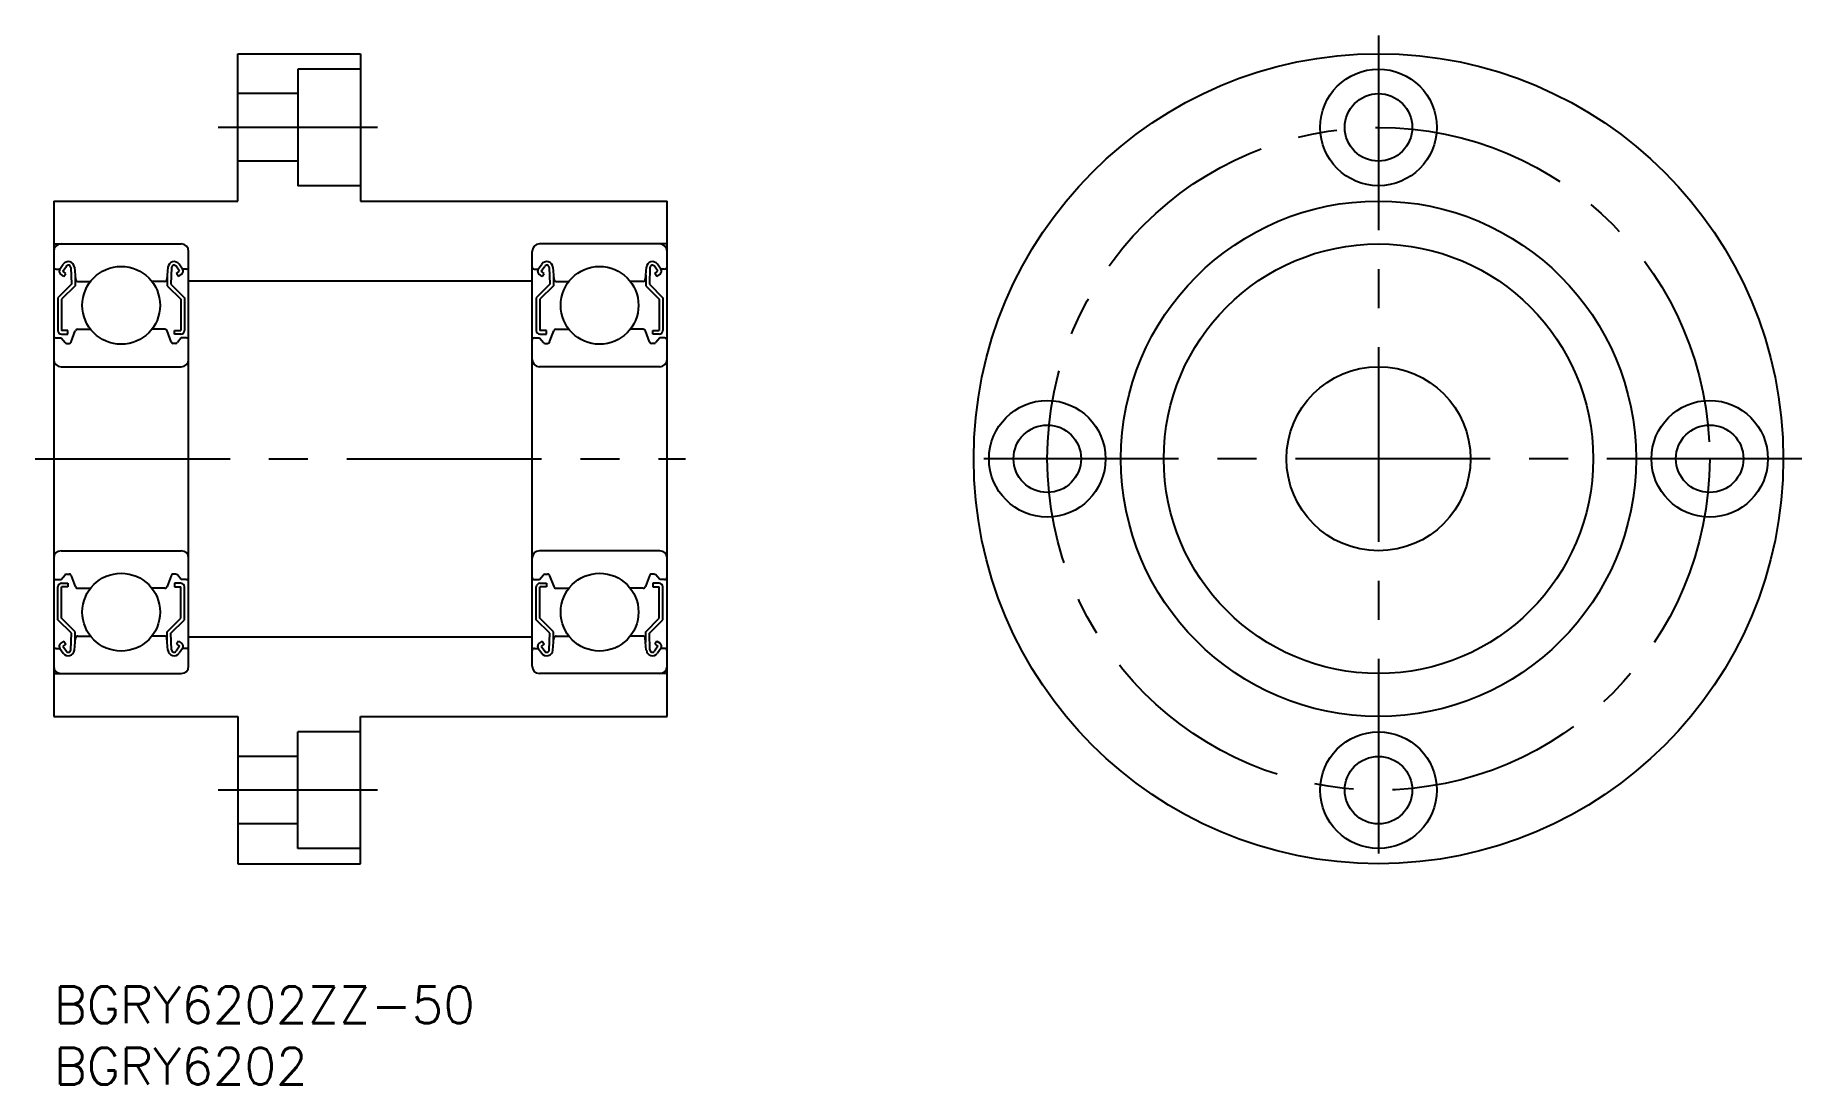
# Model space of a CAD drawing. Extents: x -2 to 142, y -8 to 77.
import ezdxf

# ---------------------------------------------------------------- set-up
doc = ezdxf.new("R2010")
doc.units = 0
doc.header["$LTSCALE"] = 0.5
doc.linetypes.add('CENTER', pattern=[50.8, 31.75, -6.35, 6.35, -6.35])
for name, color, linetype in [('MSM_CENTER', 1, 'CENTER'), ('MSM_CONTINUOUS', 7, 'CONTINUOUS'), ('MSM_PART_NUMBER', 7, 'CONTINUOUS')]:
    doc.layers.add(name, color=color, linetype=linetype)
doc.styles.get("Standard").update_dxf_attribs({"font": 'txt.shx', "height": 3, "bigfont": 'bigfont.shx'})

# ---------------------------------------------------------------- blocks, each defined once
blk = doc.blocks.new('*U2')
at = {"layer": 'MSM_PART_NUMBER'}
blk.add_text('BGRY6202ZZ-50', height=3, dxfattribs=at).set_placement((0, -3))
blk = doc.blocks.new('*U3')
at = {"layer": 'MSM_PART_NUMBER'}
blk.add_text('BGRY6202', height=3, dxfattribs=at).set_placement((0, -8))

msp = doc.modelspace()

# ---------------------------------------------------------------- linework, layer by layer
at = {"layer": 'MSM_CENTER'}
for p, q in [((108, 77.5), (108, 8.5)), ((26.4, 70), (13.4, 70)), ((-1.5, 43), (51.5, 43)), ((142.5, 43), (73.5, 43)), ((26.4, 16), (13.4, 16))]:
    msp.add_line(p, q, dxfattribs=at)
msp.add_circle((108, 43), 27, dxfattribs=at)
at = {"layer": 'MSM_CONTINUOUS'}
for p, q in [((15, 64), (15, 76)), ((15, 76), (25, 76)), ((25, 76), (25, 64)), ((19.9, 74.75), (19.9, 65.25)), ((25, 74.75), (19.9, 74.75)), ((19.9, 72.75), (15, 72.75)), ((19.9, 67.25), (15, 67.25)), ((25, 65.25), (19.9, 65.25)), ((0, 64), (0, 22)), ((0, 64), (15, 64)), ((25, 64), (50, 64)), ((50, 22), (50, 64)), ((0, 60.5), (10.4, 60.5)), ((50, 60.5), (39.6, 60.5)), ((11, 26.1), (11, 59.9)), ((39, 26.1), (39, 59.9)), ((0.2, 58.45), (0.5, 58.45)), ((0.5, 58.45), (0.78, 58.85)), ((0.82, 57.86), (0.57, 58.03)), ((0.75, 58.28), (1.03, 58.68)), ((0.99, 58.1), (0.75, 58.28)), ((0.82, 57.86), (0.99, 58.1)), ((1.39, 58.57), (1.44, 57.22)), ((1.69, 58.6), (1.77, 57.63)), ((1.74, 57.97), (1.74, 57.1)), ((9.31, 58.6), (9.23, 57.63)), ((9.26, 57.97), (9.26, 57.1)), ((9.61, 58.57), (9.56, 57.22)), ((10.25, 58.28), (9.97, 58.68)), ((10.01, 58.1), (10.25, 58.28)), ((10.18, 57.86), (10.01, 58.1)), ((10.18, 57.86), (10.43, 58.03)), ((10.5, 58.45), (10.22, 58.85)), ((10.8, 58.45), (10.5, 58.45)), ((39.2, 58.45), (39.5, 58.45)), ((39.5, 58.45), (39.78, 58.85)), ((39.82, 57.86), (39.57, 58.03)), ((39.75, 58.28), (40.03, 58.68)), ((39.99, 58.1), (39.75, 58.28)), ((39.82, 57.86), (39.99, 58.1)), ((40.39, 58.57), (40.44, 57.22)), ((40.69, 58.6), (40.77, 57.63)), ((40.74, 57.97), (40.74, 57.1)), ((48.31, 58.6), (48.23, 57.63)), ((48.26, 57.97), (48.26, 57.1)), ((48.61, 58.57), (48.56, 57.22)), ((49.25, 58.28), (48.97, 58.68)), ((49.01, 58.1), (49.25, 58.28)), ((49.18, 57.86), (49.01, 58.1)), ((49.18, 57.86), (49.43, 58.03)), ((49.5, 58.45), (49.22, 58.85)), ((49.8, 58.45), (49.5, 58.45)), ((1.44, 57.22), (0.34, 56.12)), ((1.74, 57.1), (0.64, 56)), ((1.97, 57.45), (2.99, 57.45)), ((9.03, 57.45), (8.01, 57.45)), ((9.26, 57.1), (10.36, 56)), ((9.56, 57.22), (10.66, 56.12)), ((11, 57.5), (39, 57.5)), ((40.44, 57.22), (39.34, 56.12)), ((40.74, 57.1), (39.64, 56)), ((40.97, 57.45), (41.99, 57.45)), ((48.03, 57.45), (47.01, 57.45)), ((48.26, 57.1), (49.36, 56)), ((48.56, 57.22), (49.66, 56.12)), ((0.34, 56.12), (0.34, 53.45)), ((0.64, 56), (0.64, 53.45)), ((10.36, 56), (10.36, 53.45)), ((10.66, 56.12), (10.66, 53.45)), ((39.34, 56.12), (39.34, 53.45)), ((39.64, 56), (39.64, 53.45)), ((49.36, 56), (49.36, 53.45)), ((49.66, 56.12), (49.66, 53.45)), ((1.16, 53.45), (0.64, 53.45)), ((1.16, 53.15), (1.16, 53.45)), ((1.43, 52.53), (1.76, 53.42)), ((1.95, 53.55), (2.99, 53.55)), ((9.05, 53.55), (8.01, 53.55)), ((9.57, 52.53), (9.24, 53.42)), ((9.84, 53.45), (10.36, 53.45)), ((9.84, 53.15), (9.84, 53.45)), ((40.16, 53.45), (39.64, 53.45)), ((40.16, 53.15), (40.16, 53.45)), ((40.43, 52.53), (40.76, 53.42)), ((40.95, 53.55), (41.99, 53.55)), ((48.05, 53.55), (47.01, 53.55)), ((48.57, 52.53), (48.24, 53.42)), ((48.84, 53.45), (49.36, 53.45)), ((48.84, 53.15), (48.84, 53.45)), ((0.2, 52.85), (0.6, 52.85)), ((0.6, 52.85), (0.92, 52.47)), ((0.64, 53.15), (1.16, 53.15)), ((1.07, 52.4), (1.25, 52.4)), ((9.93, 52.4), (9.75, 52.4)), ((10.36, 53.15), (9.84, 53.15)), ((10.4, 52.85), (10.08, 52.47)), ((10.8, 52.85), (10.4, 52.85)), ((39.2, 52.85), (39.6, 52.85)), ((39.6, 52.85), (39.92, 52.47)), ((39.64, 53.15), (40.16, 53.15)), ((40.07, 52.4), (40.25, 52.4)), ((48.93, 52.4), (48.75, 52.4)), ((49.36, 53.15), (48.84, 53.15)), ((49.4, 52.85), (49.08, 52.47)), ((49.8, 52.85), (49.4, 52.85)), ((0.6, 50.5), (10.4, 50.5)), ((49.4, 50.5), (39.6, 50.5)), ((0.6, 35.5), (10.4, 35.5)), ((49.4, 35.5), (39.6, 35.5)), ((0.2, 33.15), (0.6, 33.15)), ((0.6, 33.15), (0.92, 33.53)), ((1.07, 33.6), (1.25, 33.6)), ((1.43, 33.47), (1.76, 32.58)), ((9.57, 33.47), (9.24, 32.58)), ((9.93, 33.6), (9.75, 33.6)), ((10.4, 33.15), (10.08, 33.53)), ((10.8, 33.15), (10.4, 33.15)), ((39.2, 33.15), (39.6, 33.15)), ((39.6, 33.15), (39.92, 33.53)), ((40.07, 33.6), (40.25, 33.6)), ((40.43, 33.47), (40.76, 32.58)), ((48.57, 33.47), (48.24, 32.58)), ((48.93, 33.6), (48.75, 33.6)), ((49.4, 33.15), (49.08, 33.53)), ((49.8, 33.15), (49.4, 33.15)), ((0.34, 29.88), (0.34, 32.55)), ((0.64, 32.85), (1.16, 32.85)), ((0.64, 30), (0.64, 32.55)), ((1.16, 32.55), (0.64, 32.55)), ((1.16, 32.85), (1.16, 32.55)), ((1.95, 32.45), (2.99, 32.45)), ((9.05, 32.45), (8.01, 32.45)), ((9.84, 32.85), (9.84, 32.55)), ((10.36, 32.85), (9.84, 32.85)), ((9.84, 32.55), (10.36, 32.55)), ((10.36, 30), (10.36, 32.55)), ((10.66, 29.88), (10.66, 32.55)), ((39.34, 29.88), (39.34, 32.55)), ((39.64, 32.85), (40.16, 32.85)), ((39.64, 30), (39.64, 32.55)), ((40.16, 32.55), (39.64, 32.55)), ((40.16, 32.85), (40.16, 32.55)), ((40.95, 32.45), (41.99, 32.45)), ((48.05, 32.45), (47.01, 32.45)), ((49.36, 32.85), (48.84, 32.85)), ((48.84, 32.85), (48.84, 32.55)), ((48.84, 32.55), (49.36, 32.55)), ((49.36, 30), (49.36, 32.55)), ((49.66, 29.88), (49.66, 32.55)), ((1.44, 28.78), (0.34, 29.88)), ((1.74, 28.9), (0.64, 30)), ((1.74, 28.03), (1.74, 28.9)), ((9.26, 28.9), (10.36, 30)), ((9.26, 28.03), (9.26, 28.9)), ((9.56, 28.78), (10.66, 29.88)), ((40.44, 28.78), (39.34, 29.88)), ((40.74, 28.9), (39.64, 30)), ((40.74, 28.03), (40.74, 28.9)), ((48.26, 28.9), (49.36, 30)), ((48.26, 28.03), (48.26, 28.9)), ((48.56, 28.78), (49.66, 29.88)), ((0.2, 27.55), (0.5, 27.55)), ((0.5, 27.55), (0.78, 27.15)), ((0.82, 28.14), (0.57, 27.97)), ((0.99, 27.9), (0.75, 27.72)), ((0.75, 27.72), (1.03, 27.32)), ((0.82, 28.14), (0.99, 27.9)), ((1.39, 27.43), (1.44, 28.78)), ((1.69, 27.4), (1.77, 28.37)), ((1.97, 28.55), (2.99, 28.55)), ((9.03, 28.55), (8.01, 28.55)), ((9.31, 27.4), (9.23, 28.37)), ((9.61, 27.43), (9.56, 28.78)), ((10.25, 27.72), (9.97, 27.32)), ((10.18, 28.14), (10.01, 27.9)), ((10.01, 27.9), (10.25, 27.72)), ((10.18, 28.14), (10.43, 27.97)), ((10.5, 27.55), (10.22, 27.15)), ((10.8, 27.55), (10.5, 27.55)), ((11, 28.5), (39, 28.5)), ((39.2, 27.55), (39.5, 27.55)), ((39.5, 27.55), (39.78, 27.15)), ((39.82, 28.14), (39.57, 27.97)), ((39.99, 27.9), (39.75, 27.72)), ((39.75, 27.72), (40.03, 27.32)), ((39.82, 28.14), (39.99, 27.9)), ((40.39, 27.43), (40.44, 28.78)), ((40.69, 27.4), (40.77, 28.37)), ((40.97, 28.55), (41.99, 28.55)), ((48.03, 28.55), (47.01, 28.55)), ((48.31, 27.4), (48.23, 28.37)), ((48.61, 27.43), (48.56, 28.78)), ((49.25, 27.72), (48.97, 27.32)), ((49.18, 28.14), (49.01, 27.9)), ((49.01, 27.9), (49.25, 27.72)), ((49.18, 28.14), (49.43, 27.97)), ((49.5, 27.55), (49.22, 27.15)), ((49.8, 27.55), (49.5, 27.55)), ((0, 25.5), (10.4, 25.5)), ((50, 25.5), (39.6, 25.5)), ((0, 22), (15, 22)), ((15, 22), (15, 10)), ((25, 22), (50, 22)), ((25, 10), (25, 22)), ((19.9, 11.25), (19.9, 20.75)), ((25, 20.75), (19.9, 20.75)), ((19.9, 18.75), (15, 18.75)), ((19.9, 13.25), (15, 13.25)), ((25, 11.25), (19.9, 11.25)), ((15, 10), (25, 10))]:
    msp.add_line(p, q, dxfattribs=at)
for centre, radius in [((108, 43), 33), ((108, 70), 4.75), ((108, 70), 2.75), ((108, 43), 21), ((108, 43), 17.5), ((5.5, 55.5), 3.17), ((44.5, 55.5), 3.17), ((108, 43), 7.5), ((81, 43), 4.75), ((135, 43), 4.75), ((81, 43), 2.75), ((135, 43), 2.75), ((5.5, 30.5), 3.17), ((44.5, 30.5), 3.17), ((108, 16), 4.75), ((108, 16), 2.75)]:
    msp.add_circle(centre, radius, dxfattribs=at)
for centre, radius, start, end in [((0.6, 59.9), 0.6, 90, 180), ((10.4, 59.9), 0.6, 0, 90), ((39.6, 59.9), 0.6, 90, 180), ((49.4, 59.9), 0.6, 0, 90), ((1.19, 58.56), 0.5, 5.065, 144.9356), ((9.81, 58.56), 0.5, 35.0644, 174.935), ((40.19, 58.56), 0.5, 5.065, 144.9356), ((48.81, 58.56), 0.5, 35.0644, 174.935), ((0.2, 58.65), 0.2, 180, 270), ((0.75, 58.28), 0.3, 144.9356, 235.0377), ((1.19, 58.57), 0.2, 2.1312, 144.9367), ((1.97, 57.65), 0.2, 185.065, 270), ((9.03, 57.65), 0.2, 270, 354.935), ((9.81, 58.57), 0.2, 35.0633, 177.8688), ((10.25, 58.28), 0.3, 304.9623, 35.0644), ((10.8, 58.65), 0.2, 270, 0), ((39.2, 58.65), 0.2, 180, 270), ((39.75, 58.28), 0.3, 144.9356, 235.0377), ((40.19, 58.57), 0.2, 2.1312, 144.9367), ((40.97, 57.65), 0.2, 185.065, 270), ((48.03, 57.65), 0.2, 270, 354.935), ((48.81, 58.57), 0.2, 35.0633, 177.8688), ((49.25, 58.28), 0.3, 304.9623, 35.0644), ((49.8, 58.65), 0.2, 270, 0), ((0.64, 53.45), 0.3, 180, 270), ((1.95, 53.35), 0.2, 90, 159.9703), ((9.05, 53.35), 0.2, 20.0297, 90), ((10.36, 53.45), 0.3, 270, 0), ((39.64, 53.45), 0.3, 180, 270), ((40.95, 53.35), 0.2, 90, 159.9703), ((48.05, 53.35), 0.2, 20.0297, 90), ((49.36, 53.45), 0.3, 270, 0), ((0.2, 52.65), 0.2, 90, 180), ((1.07, 52.6), 0.2, 219.997, 270), ((1.25, 52.6), 0.2, 270, 339.9703), ((9.75, 52.6), 0.2, 200.0297, 270), ((9.93, 52.6), 0.2, 270, 320.003), ((10.8, 52.65), 0.2, 0, 90), ((39.2, 52.65), 0.2, 90, 180), ((40.07, 52.6), 0.2, 219.997, 270), ((40.25, 52.6), 0.2, 270, 339.9703), ((48.75, 52.6), 0.2, 200.0297, 270), ((48.93, 52.6), 0.2, 270, 320.003), ((49.8, 52.65), 0.2, 0, 90), ((0.6, 51.1), 0.6, 180, 270), ((10.4, 51.1), 0.6, 270, 0), ((39.6, 51.1), 0.6, 180, 270), ((49.4, 51.1), 0.6, 270, 0), ((0.6, 34.9), 0.6, 90, 180), ((10.4, 34.9), 0.6, 0, 90), ((39.6, 34.9), 0.6, 90, 180), ((49.4, 34.9), 0.6, 0, 90), ((0.2, 33.35), 0.2, 180, 270), ((1.07, 33.4), 0.2, 90, 140.003), ((1.25, 33.4), 0.2, 20.0297, 90), ((9.75, 33.4), 0.2, 90, 159.9703), ((9.93, 33.4), 0.2, 39.997, 90), ((10.8, 33.35), 0.2, 270, 0), ((39.2, 33.35), 0.2, 180, 270), ((40.07, 33.4), 0.2, 90, 140.003), ((40.25, 33.4), 0.2, 20.0297, 90), ((48.75, 33.4), 0.2, 90, 159.9703), ((48.93, 33.4), 0.2, 39.997, 90), ((49.8, 33.35), 0.2, 270, 0), ((0.64, 32.55), 0.3, 90, 180), ((1.95, 32.65), 0.2, 200.0297, 270), ((9.05, 32.65), 0.2, 270, 339.9703), ((10.36, 32.55), 0.3, 0, 90), ((39.64, 32.55), 0.3, 90, 180), ((40.95, 32.65), 0.2, 200.0297, 270), ((48.05, 32.65), 0.2, 270, 339.9703), ((49.36, 32.55), 0.3, 0, 90), ((0.2, 27.35), 0.2, 90, 180), ((0.75, 27.72), 0.3, 124.9623, 215.0644), ((1.19, 27.44), 0.5, 215.0644, 354.935), ((1.19, 27.43), 0.2, 215.0633, 357.8688), ((1.97, 28.35), 0.2, 90, 174.935), ((9.03, 28.35), 0.2, 5.065, 90), ((9.81, 27.44), 0.5, 185.065, 324.9356), ((9.81, 27.43), 0.2, 182.1312, 324.9367), ((10.25, 27.72), 0.3, 324.9356, 55.0377), ((10.8, 27.35), 0.2, 0, 90), ((39.2, 27.35), 0.2, 90, 180), ((39.75, 27.72), 0.3, 124.9623, 215.0644), ((40.19, 27.44), 0.5, 215.0644, 354.935), ((40.19, 27.43), 0.2, 215.0633, 357.8688), ((40.97, 28.35), 0.2, 90, 174.935), ((48.03, 28.35), 0.2, 5.065, 90), ((48.81, 27.44), 0.5, 185.065, 324.9356), ((48.81, 27.43), 0.2, 182.1312, 324.9367), ((49.25, 27.72), 0.3, 324.9356, 55.0377), ((49.8, 27.35), 0.2, 0, 90), ((0.6, 26.1), 0.6, 180, 270), ((10.4, 26.1), 0.6, 270, 0), ((39.6, 26.1), 0.6, 180, 270), ((49.4, 26.1), 0.6, 270, 0)]:
    msp.add_arc(centre, radius, start, end, dxfattribs=at)

# ---------------------------------------------------------------- block references
for name in ['*U2', '*U3']:
    msp.add_blockref(name, (0, 0), dxfattribs=at)

doc.saveas('drawing.dxf')
